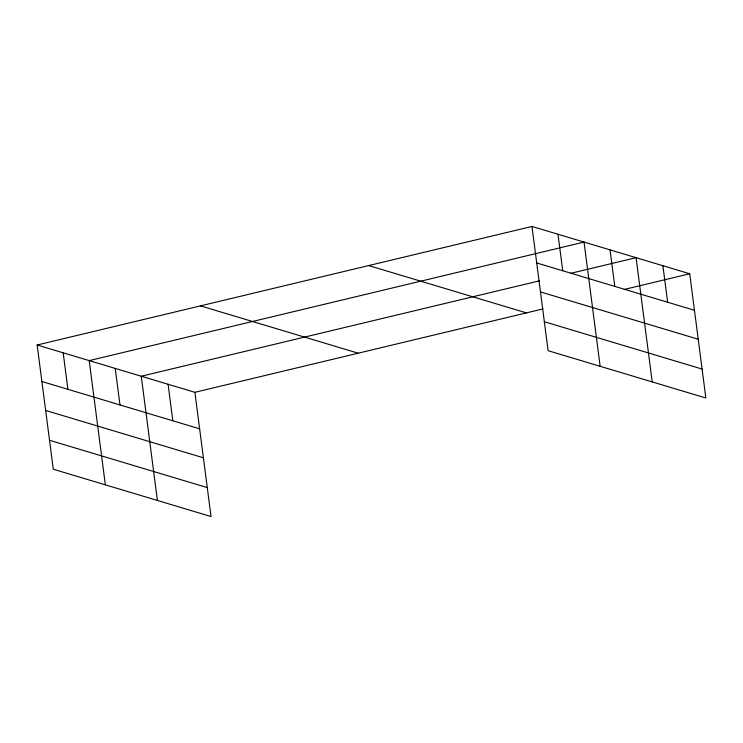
<?xml version="1.0" encoding="UTF-8"?>
<svg xmlns="http://www.w3.org/2000/svg" width="743" height="743" viewBox="0 0 743 743"><rect width="100%" height="100%" fill="white"/><g stroke="black" fill="none" stroke-linecap="round" stroke-linejoin="round"><path stroke-width="1.11" d="M37.15 345.003L194.898 392.313L211.031 516.552L53.282 469.232L37.15 345.003L531.969 226.448L689.718 273.768L705.85 397.997L548.102 350.687L531.969 226.448M539.437 280.835L141.263 376.227L157.395 500.466M570.54 273.378L636.082 257.682L652.215 381.911M194.898 392.313L543.087 308.893M624.176 289.473L689.718 273.768M536.706 262.966L694.454 310.277M540.467 291.915L698.216 339.226M368.677 265.567L526.425 312.887M544.34 321.738L702.089 369.048M200.443 305.875L358.191 353.194M41.896 381.512L199.635 428.832M45.648 410.461L203.396 457.781M49.521 440.283L207.269 487.603M662.895 265.725L667.641 302.234M610.049 249.871L614.795 286.389M600.158 366.299L584.026 242.06L89.206 360.615L105.339 484.845M557.993 234.259L562.739 270.768M168.076 384.27L172.822 420.789M115.23 368.426L119.976 404.935M63.174 352.804L67.919 389.323"/></g></svg>
